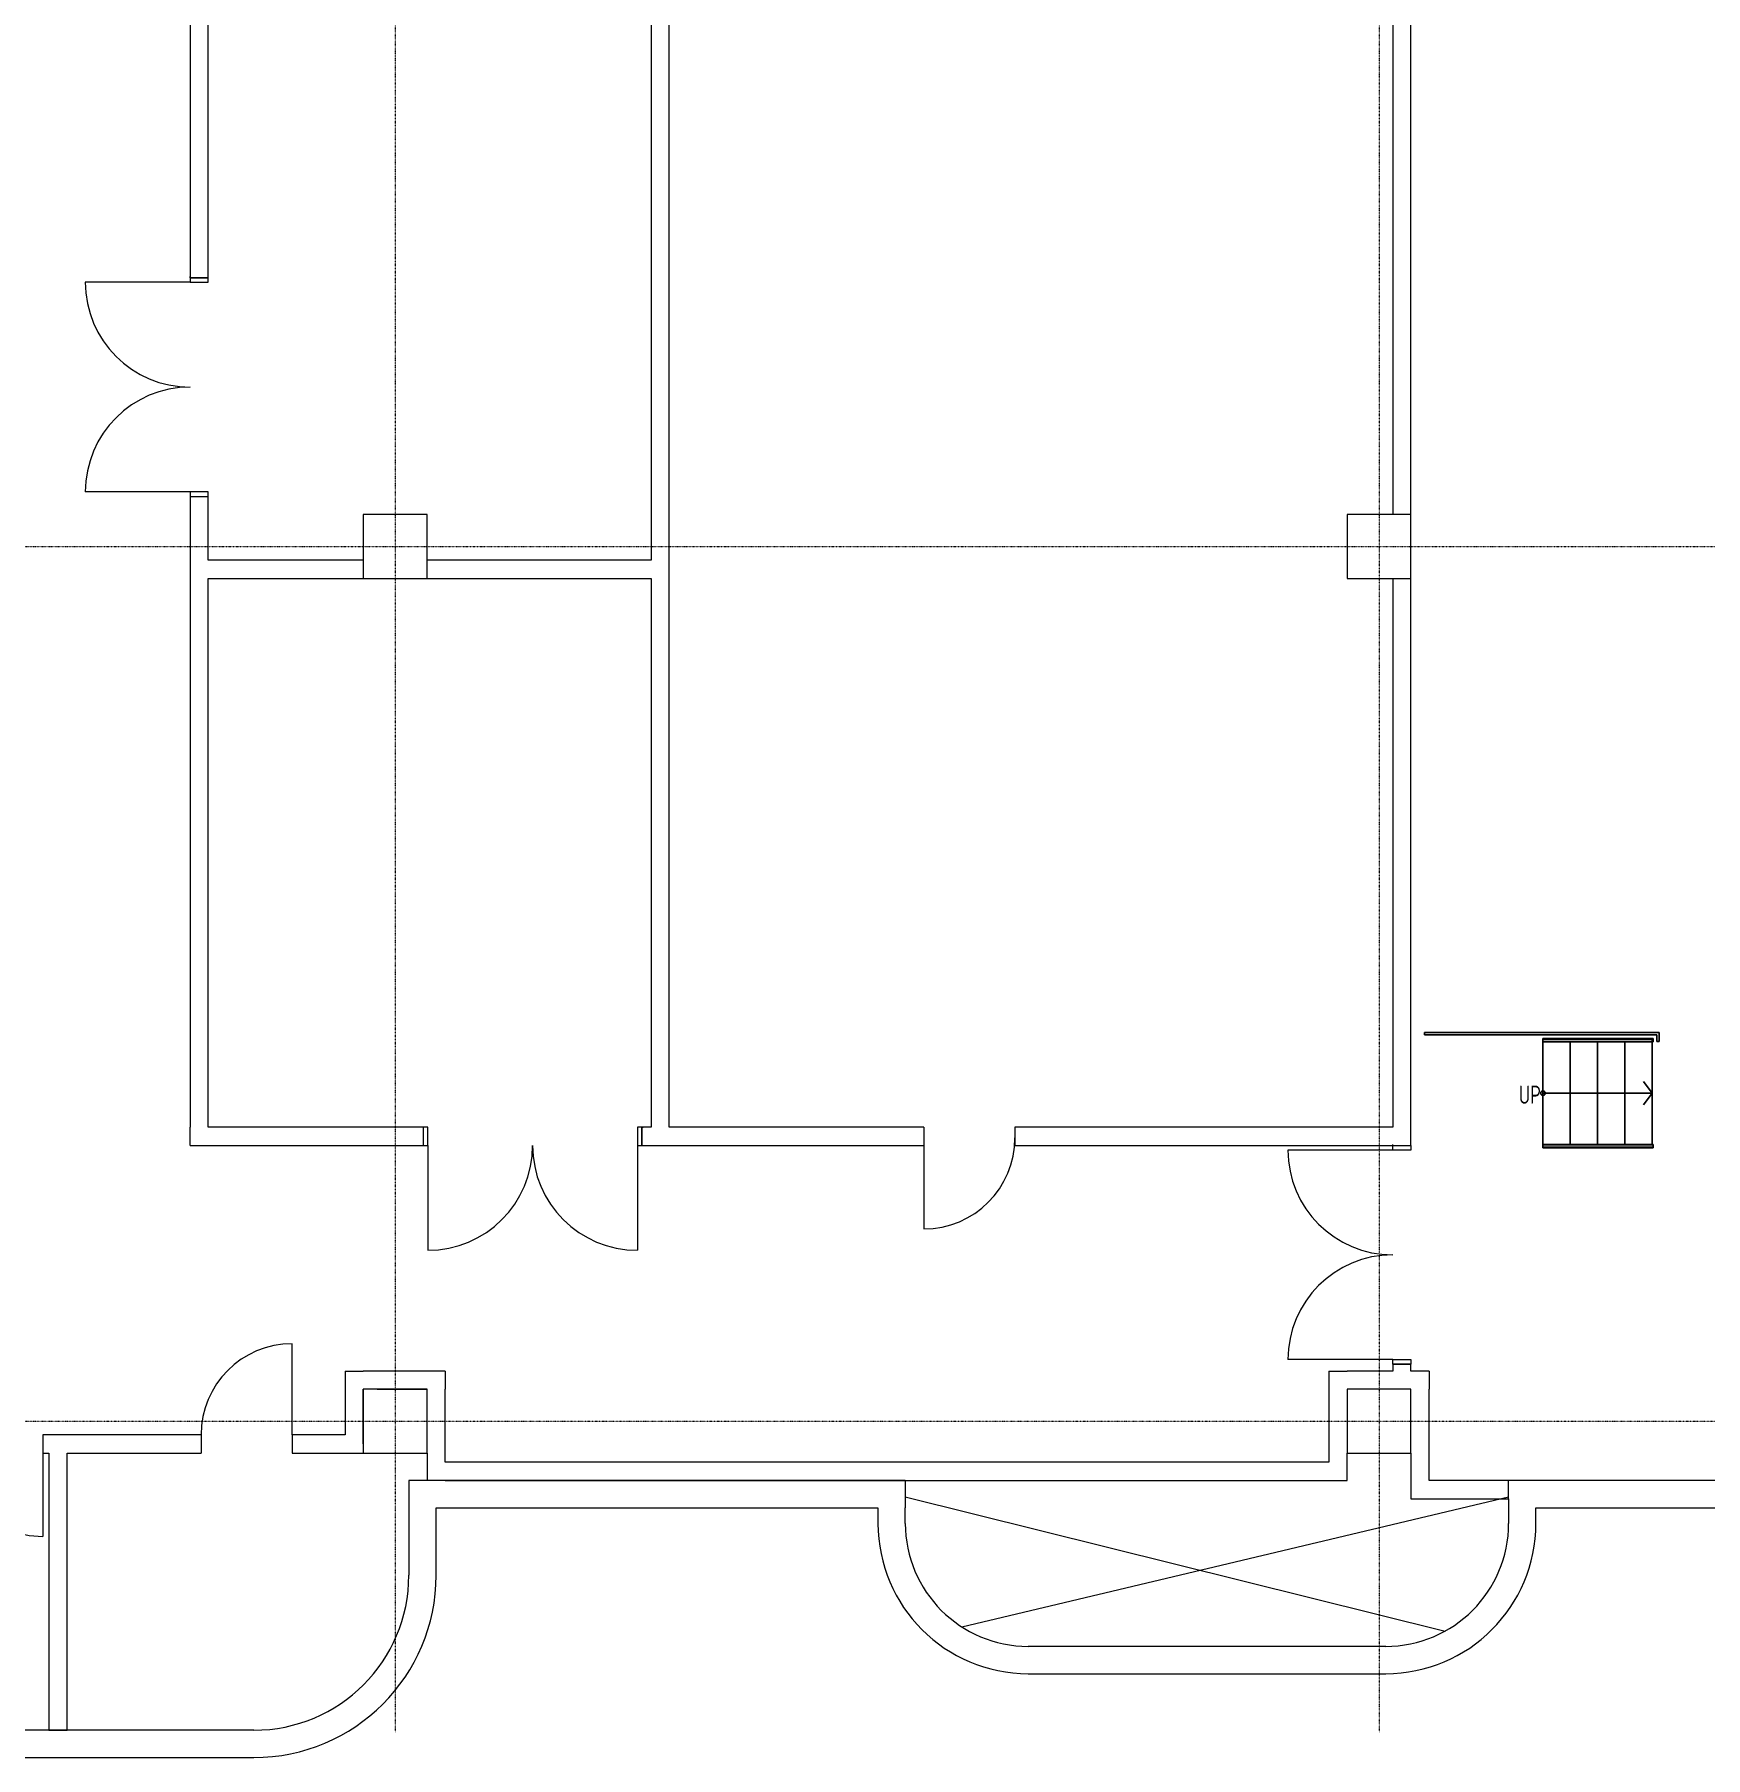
# Model space of a CAD drawing. Extents: x -186874 to 85479, y 4933 to 73531.
# Drawn here: x -165940 to -147597, y 4933 to 23845 of the extents above; entities that cross this region are included whole.
import ezdxf
from ezdxf.enums import TextEntityAlignment as Align

# ---------------------------------------------------------------- set-up
doc = ezdxf.new("R2010")
doc.units = 0
doc.header["$LTSCALE"] = 5
doc.linetypes.add('CUP- L20$0$JJP_三點線', pattern=[0.9, 0.3, -0.15, 0, -0.15, 0, -0.15, 0, -0.15])
for name, color, linetype in [('CUP- L20$0$A-OBJE-2D.Newcub', 252, 'Continuous'), ('CUP- L20$0$A-WALL-EX.Newcub', 252, 'Continuous'), ('CUP- L20$0$A-WALL-IN.Newcub', 252, 'Continuous'), ('CUP- L20$0$Door', 252, 'Continuous'), ('CUP- L20$0$S-COL.Newcub', 252, 'Continuous'), ('CUP- L20$0$S-GRID.Newcub', 252, 'Continuous'), ('XCDP20$0$A-ST-txt (200K)', 1, 'Continuous'), ('XCDP20$0$A-STAIR (200K)', 170, 'Continuous')]:
    doc.layers.add(name, color=color, linetype=linetype)
doc.styles.add('XCDP20$0$AA-TXT', font='isocp.shx', dxfattribs={"width": 0.8, "bigfont": 'china.shx'})

# ---------------------------------------------------------------- blocks, each defined once
blk = doc.blocks.new('XCDP20')
at = {"layer": 'XCDP20$0$A-ST-txt (200K)'}
for p, q in [((-148181, 12225), (-148279, 12354)), ((-149381, 12225), (-148181, 12225)), ((-148181, 12225), (-148279, 12096))]:
    blk.add_line(p, q, dxfattribs=at)
blk.add_circle((-149381, 12225), 25, dxfattribs=at)
at = {"layer": 'XCDP20$0$A-STAIR (200K)'}
for p, q in [((-148106, 12890, 0), (-150681, 12890)), ((-150681, 12865), (-150681, 12890)), ((-148131, 12865, 0), (-150681, 12865)), ((-148131, 12793, 0), (-148131, 12865, 0)), ((-148106, 12793, 0), (-148106, 12890, 0)), ((-149381, 11625, 0), (-149381, 12825, 0)), ((-148171, 12825), (-149381, 12825, 0)), ((-149381, 12787, 0), (-149381, 12825, 0)), ((-148171, 12818), (-149381, 12818, 0)), ((-148171, 12793), (-149381, 12793, 0)), ((-149381, 12787, 0), (-148171, 12787)), ((-149081, 11663, 0), (-149081, 12787, 0)), ((-148781, 11663, 0), (-148781, 12787, 0)), ((-148481, 11663, 0), (-148481, 12787, 0)), ((-148181, 11663), (-148181, 12825)), ((-148171, 12787, 0), (-148171, 12825, 0)), ((-148131, 12793, 0), (-148106, 12793, 0)), ((-149381, 11663), (-148171, 11663)), ((-149381, 11663), (-149381, 11625)), ((-148171, 11656), (-149381, 11656)), ((-148171, 11631), (-149381, 11631)), ((-149381, 11625, 0), (-148181, 11625, 0)), ((-148171, 11625), (-149381, 11625)), ((-148171, 11663, 0), (-148171, 11625, 0))]:
    blk.add_line(p, q, dxfattribs=at)
at = {"layer": 'XCDP20$0$A-ST-txt (200K)', "style": 'XCDP20$0$AA-TXT', "width": 0.8}
blk.add_text('UP', height=200, dxfattribs=at).set_placement((-149525, 12208), align=Align.MIDDLE)
blk = doc.blocks.new('CUP- L20')
at = {"layer": 'CUP- L20$0$A-OBJE-2D.Newcub', "lineweight": 0}
for p, q in [((-156381, 7796), (-150456, 6321)), ((-155760, 6367), (-149758, 7796))]:
    blk.add_line(p, q, dxfattribs=at)
at = {"layer": 'CUP- L20$0$A-WALL-EX.Newcub', "lineweight": 0, "flags": 128}
for points in [[(-161831, 7974), (-161831, 7674)], [(-156381, 7974), (-161831, 7974)], [(-156381, 7974), (-156381, 7674)], [(-127731, 7974), (-149458, 7974)], [(-149758, 7774), (-149758, 7503)], [(-161831, 7674), (-161831, 6933)], [(-161531, 7674), (-156681, 7674)], [(-161531, 6933), (-161531, 7674)], [(-156681, 7674), (-156681, 7503)], [(-156381, 7503), (-156381, 7674)], [(-149458, 7503), (-149458, 7674)], [(-149458, 7674), (-127731, 7674)], [(-151108, 6153), (-155031, 6153)], [(-155031, 5853), (-151108, 5853)], [(-163531, 5233), (-172581, 5233)], [(-172581, 4933), (-163531, 4933)]]:
    blk.add_lwpolyline(points, dxfattribs=at)
at = {"layer": 'CUP- L20$0$A-WALL-EX.Newcub', "lineweight": 0}
for centre, radius, start, end in [((-155031, 7503), 1650, 180, 269.9999), ((-155031, 7503), 1350, 180, 269.9999), ((-151108, 7503), 1650, 270, 360), ((-151108, 7503), 1350, 270, 360), ((-163531, 6933), 2000, 270, 359.9992), ((-163531, 6933), 1700, 270, 359.9991)]:
    blk.add_arc(centre, radius, start, end, dxfattribs=at)
at = {"layer": 'CUP- L20$0$A-WALL-IN.Newcub', "lineweight": 0}
for p, q in [((-164232, 21175), (-164232, 21187)), ((-164232, 21175), (-164032, 21175)), ((-164232, 18775), (-164232, 18763)), ((-164232, 18775), (-164032, 18775)), ((-161672, 11850), (-161684, 11850)), ((-161672, 11850), (-161672, 11650)), ((-159272, 11850), (-159260, 11850)), ((-159272, 11850), (-159272, 11650)), ((-156177, 11850), (-156177, 11735)), ((-156177, 11735), (-156177, 11650)), ((-155177, 11850), (-155177, 11735)), ((-155177, 11735), (-155177, 11650)), ((-151031, 11650), (-151031, 11662)), ((-151031, 11650), (-150831, 11650)), ((-151031, 9250), (-151031, 9238)), ((-151031, 9250), (-150831, 9250)), ((-165849, 8475), (-165849, 8360)), ((-165849, 8360), (-165849, 8275)), ((-164112, 8475), (-164112, 8360)), ((-164112, 8360), (-164112, 8275)), ((-163112, 8475), (-163112, 8360)), ((-163112, 8360), (-163112, 8275)), ((-149758, 7774), (-149758, 7974)), ((-149758, 7774), (-149758, 7974))]:
    blk.add_line(p, q, dxfattribs=at)
at = {"layer": 'CUP- L20$0$A-WALL-IN.Newcub', "lineweight": 0, "flags": 128}
for points in [[(-164032, 21175), (-164032, 27475)], [(-159172, 27475), (-159172, 18075)], [(-158972, 11850), (-158972, 27475)], [(-151031, 27475), (-151031, 18575)], [(-150831, 18575), (-150831, 27475)], [(-164232, 25650), (-164232, 21175)], [(-164232, 18775), (-164232, 11850)], [(-164032, 18075), (-164032, 18775)], [(-162331, 18075), (-164032, 18075)], [(-159172, 18075), (-161631, 18075)], [(-164032, 17875), (-162331, 17875)], [(-164032, 11850), (-164032, 17875)], [(-161631, 17875), (-159172, 17875)], [(-159172, 17875), (-159172, 11850)], [(-151031, 17875), (-151031, 11850)], [(-150831, 11650), (-150831, 17875)], [(-164232, 11650), (-164232, 11850)], [(-161672, 11850), (-164032, 11850)], [(-159172, 11850), (-159272, 11850)], [(-156177, 11850), (-158972, 11850)], [(-151031, 11850), (-155177, 11850)], [(-164232, 11650), (-161672, 11650)], [(-159272, 11650), (-156177, 11650)], [(-155177, 11650), (-151031, 11650)], [(-162531, 9175), (-162331, 9175)], [(-162531, 9175), (-162531, 8475)], [(-161431, 9175), (-162331, 9175)], [(-161431, 9175), (-161431, 8975)], [(-151731, 9175), (-151531, 9175)], [(-151731, 9175), (-151731, 8174)], [(-151031, 9175), (-151531, 9175)], [(-151031, 9250), (-151031, 9175)], [(-150831, 9175), (-150831, 9250)], [(-150631, 9175), (-150831, 9175)], [(-150631, 9175), (-150631, 8975)], [(-162331, 8475), (-162331, 8975)], [(-162178, 8975), (-161631, 8975)], [(-161431, 8174), (-161431, 8975)], [(-150631, 7974), (-150631, 8975)], [(-164112, 8475), (-165849, 8475)], [(-162531, 8475), (-163112, 8475)], [(-162331, 8375), (-162331, 8475)], [(-165849, 8275), (-165782, 8275)], [(-165782, 8275), (-165782, 5233)], [(-165582, 8275), (-164112, 8275)], [(-165582, 5233), (-165582, 8275)], [(-163112, 8275), (-162331, 8275)], [(-161631, 8275), (-161631, 7974)], [(-151731, 8174), (-161431, 8174)], [(-151531, 8174), (-151531, 8275)], [(-151531, 7974), (-151531, 8174)], [(-150831, 8275), (-150831, 7974)], [(-161431, 7974), (-161631, 7974)], [(-161431, 7974), (-151531, 7974)], [(-150831, 7974), (-150831, 7774)], [(-149758, 7974), (-150631, 7974)], [(-149458, 7974), (-149758, 7974)], [(-150831, 7774), (-149758, 7774)], [(-165782, 5233), (-165582, 5233)]]:
    blk.add_lwpolyline(points, dxfattribs=at)
at = {"layer": 'CUP- L20$0$Door', "lineweight": 0}
for p, q in [((-164232, 21175), (-164232, 21187)), ((-164232, 21175), (-164232, 21187)), ((-164232, 21125), (-165382, 21125)), ((-164232, 21175), (-164232, 21125)), ((-164032, 21175), (-164232, 21175)), ((-164232, 21175), (-164032, 21175)), ((-164232, 21175), (-164032, 21175)), ((-164232, 21125), (-164032, 21125)), ((-164032, 21125), (-164032, 21175)), ((-164232, 18825), (-165382, 18825)), ((-164032, 18825), (-164232, 18825)), ((-164232, 18825), (-164232, 18775)), ((-164232, 18775), (-164032, 18775)), ((-164232, 18775), (-164032, 18775)), ((-164232, 18775), (-164032, 18775)), ((-164232, 18775), (-164232, 18763)), ((-164232, 18775), (-164232, 18763)), ((-164032, 18775), (-164032, 18825)), ((-161672, 11850), (-161684, 11850)), ((-161672, 11850), (-161684, 11850)), ((-161622, 11850), (-161672, 11850)), ((-161672, 11850), (-161672, 11650)), ((-161672, 11850), (-161672, 11650)), ((-161672, 11850), (-161672, 11650)), ((-161622, 11650), (-161622, 11850)), ((-159272, 11850), (-159322, 11850)), ((-159322, 11850), (-159322, 11650)), ((-159272, 11650), (-159272, 11850)), ((-159272, 11850), (-159272, 11650)), ((-159272, 11850), (-159272, 11650)), ((-159272, 11850), (-159260, 11850)), ((-159272, 11850), (-159260, 11850)), ((-156177, 11850), (-156177, 11735)), ((-156177, 11850), (-156177, 11735)), ((-156177, 11735), (-156177, 10735)), ((-156177, 11735), (-156177, 11650)), ((-155177, 11850), (-155177, 11735)), ((-155177, 11850), (-155177, 11735)), ((-155177, 11735), (-155177, 11650)), ((-161672, 11650), (-161622, 11650)), ((-161622, 11650), (-161622, 10500)), ((-159322, 11650), (-159272, 11650)), ((-159322, 11650), (-159322, 10500)), ((-151031, 11600), (-152181, 11600)), ((-151031, 11650), (-151031, 11662)), ((-151031, 11650), (-151031, 11662)), ((-151031, 11600), (-151031, 11650)), ((-151031, 11650), (-150831, 11650)), ((-151031, 11650), (-150831, 11650)), ((-151031, 11650), (-150831, 11650)), ((-150831, 11600), (-151031, 11600)), ((-150831, 11650), (-150831, 11600)), ((-163112, 8475), (-163112, 9475)), ((-151031, 9300), (-152181, 9300)), ((-151031, 9250), (-151031, 9300)), ((-151031, 9300), (-150831, 9300)), ((-150831, 9300), (-150831, 9250)), ((-150831, 9250), (-151031, 9250)), ((-151031, 9250), (-150831, 9250)), ((-151031, 9250), (-150831, 9250)), ((-151031, 9250), (-151031, 9238)), ((-151031, 9250), (-151031, 9238)), ((-165849, 8475), (-165849, 8360)), ((-165849, 8475), (-165849, 8360)), ((-165849, 8360), (-165849, 7360)), ((-165849, 8360), (-165849, 8275)), ((-164112, 8475), (-164112, 8360)), ((-164112, 8475), (-164112, 8360)), ((-164112, 8360), (-164112, 8275)), ((-163112, 8475), (-163112, 8360)), ((-163112, 8475), (-163112, 8360)), ((-163112, 8360), (-163112, 8275))]:
    blk.add_line(p, q, dxfattribs=at)
for centre, radius, start, end in [((-164232, 21125), 1150, 180, 270), ((-164232, 18825), 1150, 90, 180), ((-156177, 11735), 1000, 270, 0), ((-161622, 11650), 1150, 270, 0), ((-159322, 11650), 1150, 180, 270), ((-151031, 11600), 1150, 180, 270), ((-151031, 9300), 1150, 90, 180), ((-163112, 8475), 1000, 90.0008, 180.0008), ((-165849, 8360), 1000, 180.0008, 270.0008)]:
    blk.add_arc(centre, radius, start, end, dxfattribs=at)
at = {"layer": 'CUP- L20$0$S-COL.Newcub', "lineweight": 0, "flags": 128}
for points in [[(-162331, 17875), (-161631, 17875), (-161631, 18575), (-162331, 18575)], [(-151531, 17875), (-150831, 17875), (-150831, 18575), (-151531, 18575)], [(-162331, 8275), (-161631, 8275), (-161631, 8975), (-162331, 8975)], [(-151531, 8275), (-150831, 8275), (-150831, 8975), (-151531, 8975)]]:
    blk.add_lwpolyline(points, close=True, dxfattribs=at)
at = {"layer": 'CUP- L20$0$S-GRID.Newcub', "linetype": 'CUP- L20$0$JJP_三點線', "lineweight": 0}
for p, q in [((-161981, 71521), (-161981, 5216)), ((-151181, 71521), (-151181, 5216)), ((-175821, 18225), (-125495, 18225)), ((-175821, 8625), (-125495, 8625)), ((-161981, 5216), (-161981, 5206)), ((-151181, 5216), (-151181, 5206))]:
    blk.add_line(p, q, dxfattribs=at)
blk.add_blockref('XCDP20', (0, 0))

msp = doc.modelspace()

# ---------------------------------------------------------------- block references
msp.add_blockref('CUP- L20', (0, 0))

doc.saveas('drawing.dxf')
